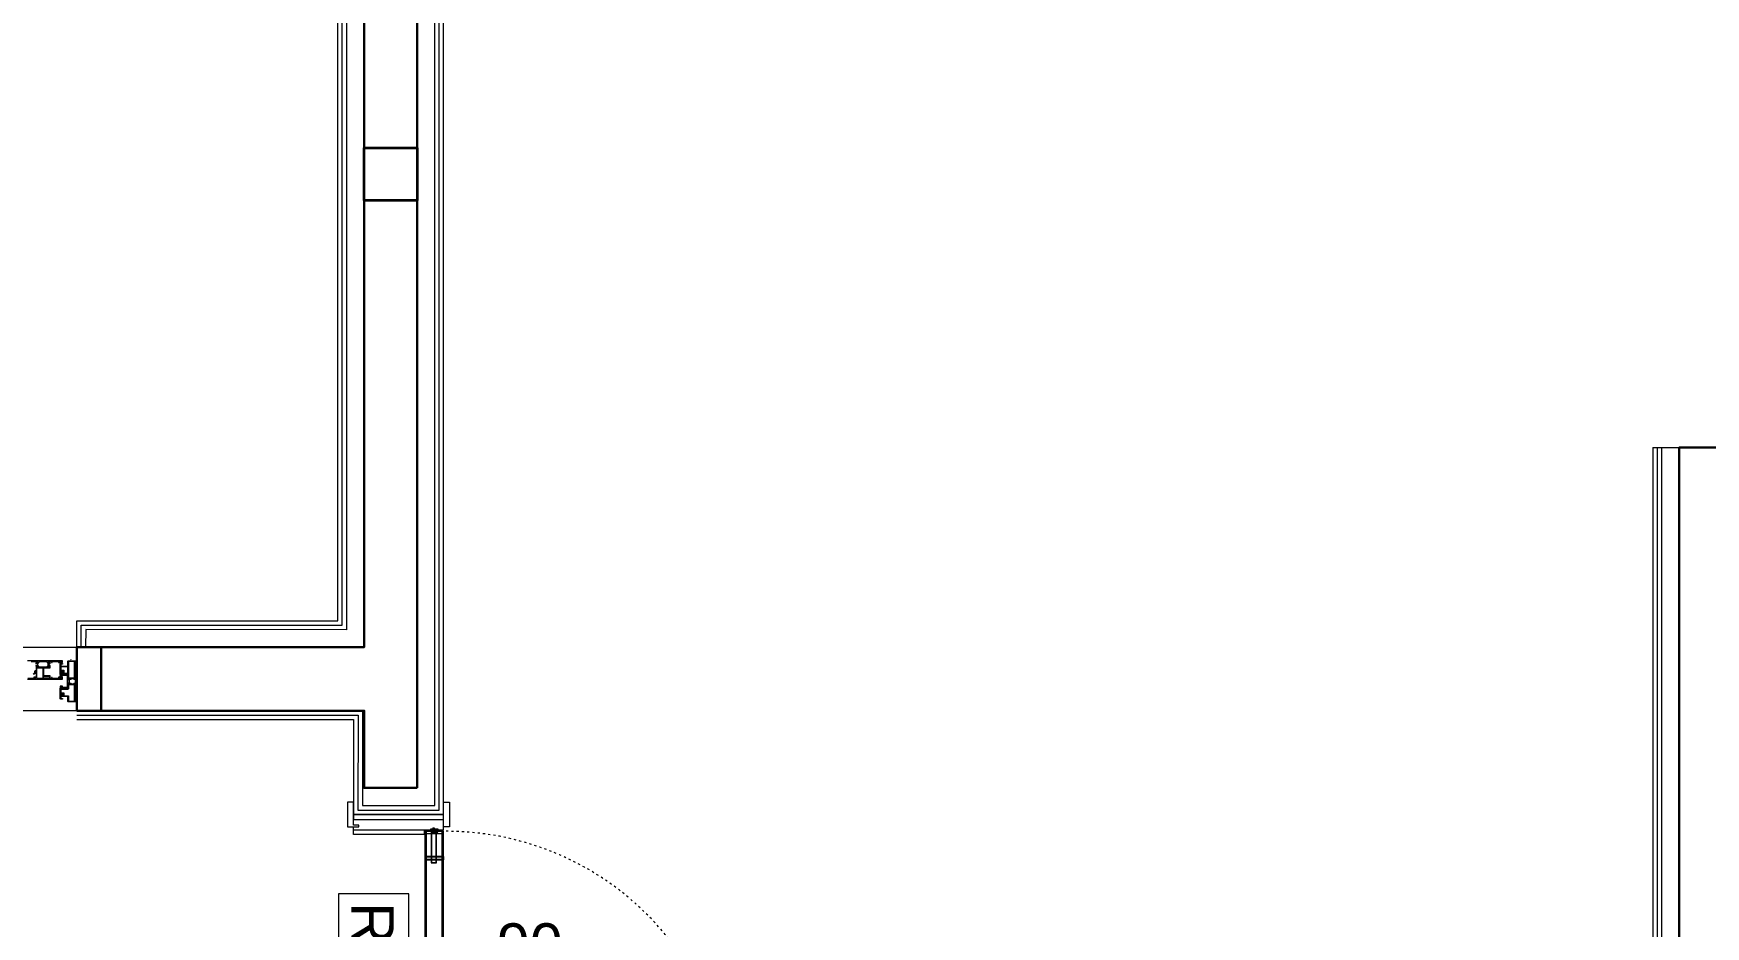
# Model space of a CAD drawing. Header units: centimetres. Extents: x 118932 to 154602, y -32682 to -23521.
# Drawn here: x 128175.4 to 128649.7, y -26982.8 to -26729.6 of the extents above; entities that cross this region are included whole.
import ezdxf

# ---------------------------------------------------------------- set-up
doc = ezdxf.new("R2010")
doc.units = ezdxf.units.CM
doc.header["$LTSCALE"] = 50
doc.header["$MEASUREMENT"] = 0
doc.linetypes.add('ACAD_ISO03W100', pattern=[30, 12, -18])
for name, color, linetype, lineweight, true_color in [('GEN_00_BL_Yazı', 7, 'Continuous', 0, 0x4f5250), ('GEN_01_TA_Kolon', 7, 'Continuous', 35, 0xd05d28), ('GEN_02_TF_Kapı', 7, 'Continuous', 9, 0x4a3526), ('GEN_02_TF_Pencere', 7, 'Continuous', 9, 0x6093ac), ('GEN_05_ML_Ahşap', 7, 'Continuous', 9, 0x745e3d), ('GEN_05_ML_Alçıpan_giydirme', 7, 'Continuous', 18, 0x7ebab5), ('GEN_05_ML_Mermer', 7, 'Continuous', 9, 0x9d8692), ('GEN_06_GR_İnce', 7, 'Continuous', 13, 0xb0b0a9), ('KALACAK DUVARLAR', 7, 'Continuous', 30, 0x005387), ('ÖRÜLECEK DUVARLAR', 7, 'Continuous', 30, 0xfaca30)]:
    doc.layers.add(name, color=color, linetype=linetype, lineweight=lineweight, true_color=true_color)
doc.styles.add('arial_1_18', font='arial.ttf', dxfattribs={"height": 0.2})

# ---------------------------------------------------------------- blocks, each defined once
blk = doc.blocks.new('LEVEL -1_D BLOK_KOLON')
at = {"layer": 'GEN_01_TA_Kolon'}
blk.add_lwpolyline([(1492, -1480.43), (1477, -1480.43), (1477, -1465.43), (1492, -1465.43)], close=True, dxfattribs=at)
blk = doc.blocks.new('level -1 d blok duvarlar')
at = {"layer": 'GEN_05_ML_Alçıpan_giydirme', "elevation": 0}
for points in [[(-745.97, -984.43), (-761.03, -984.43), (-761.06, -985.93), (-1202.01, -985.93), (-1202.01, -1010.93), (-1194.51, -1010.93), (-1194.51, -1179.35), (-1139, -1179.35), (-1139, -1651.56), (-1212.99, -1651.53), (-1213, -1656.53), (-1215.5, -1656.53), (-1215.5, -1656.53), (-1215.49, -1649.03), (-1141.5, -1649.06), (-1141.5, -1181.85), (-1197.01, -1181.85), (-1197.01, -1013.43), (-1204.51, -1013.43), (-1204.51, -983.43), (-763.56, -983.43), (-763.53, -981.93), (-743.47, -981.93)], [(-1214.25, -1656.53), (-1214.24, -1650.28), (-1140.25, -1650.31), (-1140.25, -1180.6), (-1195.76, -1180.6), (-1195.76, -1012.18), (-1203.26, -1012.18), (-1203.26, -984.68), (-762.31, -984.68), (-762.28, -983.18), (-744.72, -983.18), (-744.75, -984.68), (144.41, -984.68), (144.41, -1047.22), (295.38, -1047.22), (295.38, -956.19), (319.62, -956.19)]]:
    blk.add_lwpolyline(points, dxfattribs=at)
at = {"layer": 'GEN_05_ML_Alçıpan_giydirme'}
for points in [[(-1215.5, -1674.53), (-1134.49, -1674.53), (-1134.5, -1701.43), (-1114, -1701.43), (-1114, -1223.93), (-1069.5, -1223.93), (-1069.5, -1218.93), (-857.5, -1218.93), (-857.5, -1208.93), (-921.5, -1208.93), (-921.5, -1197.43), (-931.5, -1197.43), (-931.5, -1208.93), (-1069.5, -1208.93), (-1069.5, -1157.93), (-1114.01, -1157.93), (-1114, -1010.93), (-931.5, -1010.93), (-931.5, -1112.43), (-921.5, -1112.43), (-921.5, -1010.93), (-766, -1010.93), (-766, -1446.93)], [(-1215.5, -1675.78), (-1135.74, -1675.78), (-1135.75, -1702.68), (-1112.75, -1702.68), (-1112.75, -1225.18), (-1068.25, -1225.18), (-1068.25, -1220.18), (-856.25, -1220.18), (-856.25, -1207.68), (-920.25, -1207.68), (-920.25, -1196.18), (-932.75, -1196.18), (-932.75, -1207.68), (-1068.25, -1207.68), (-1068.25, -1156.68), (-1112.76, -1156.68), (-1112.75, -1012.18), (-932.75, -1012.18), (-932.75, -1113.68), (-920.25, -1113.68), (-920.25, -1012.18), (-767.25, -1012.18), (-767.25, -1446.93)], [(-1215.5, -1677.03), (-1136.99, -1677.03), (-1137, -1703.93), (-1111.5, -1703.93), (-1111.5, -1226.43), (-1067, -1226.43), (-1067, -1221.43), (-855, -1221.43), (-855, -1206.43), (-919, -1206.43), (-919, -1194.93), (-934, -1194.93), (-934, -1206.43), (-1067, -1206.43), (-1067, -1155.43), (-1111.51, -1155.43), (-1111.5, -1013.43), (-934, -1013.43), (-934, -1114.93), (-919, -1114.93), (-919, -1013.43), (-768.5, -1013.43), (-768.5, -1446.93)], [(-768.5, -1599.93), (-768.5, -1816.04)], [(-768.5, -1599.93), (-738.5, -1599.93)], [(-767.25, -1599.93), (-767.25, -1816.04)], [(-766, -1599.93), (-766, -1816.04)], [(-1134.5, -1703.93), (-1134.5, -1703.93)]]:
    blk.add_lwpolyline(points, dxfattribs=at)
blk = doc.blocks.new('KALACAK DUVARLAR LEVEL -1 D BLOK')
at = {"layer": 'KALACAK DUVARLAR', "elevation": 0}
blk.add_lwpolyline([(-475.94, -321.54), (-490.94, -321.54), (-490.93, -299.67), (-565.54, -299.64), (-565.54, -281.64), (-490.94, -281.67), (-490.94, 200.54), (-551.45, 200.54), (-551.56, 368.96), (-558.06, 368.95), (-558.06, 383.94), (-490.94, 383.96), (-490.94, 374.45), (-541.45, 374.45), (-541.45, 210.54), (-490.94, 210.54), (-490.94, 368.96), (-475.94, 368.96), (-475.94, 211.96), (-431.44, 211.96), (-431.44, 155.96), (-475.94, 155.96)], close=True, dxfattribs=at)
blk.add_lwpolyline([(-117.94, -441.15), (-117.94, -225.04), (-102.94, -225.04), (-102.94, -441.17)], dxfattribs=at)
blk = doc.blocks.new('P7_')
at = {"layer": 'GEN_02_TF_Pencere', "linetype": 'Continuous'}
for p, q in [((163478.97, -16166.05, 0), (163478.97, -16166.56, 0)), ((163478.99, -16166.05, 0), (163478.99, -16166.56, 0)), ((163479.01, -16166.05, 0), (163479.01, -16166.56, 0)), ((163479.03, -16166.05, 0), (163479.03, -16166.56, 0)), ((163479.05, -16166.05, 0), (163479.05, -16166.56, 0)), ((163479.07, -16166.05, 0), (163479.07, -16166.56, 0)), ((163479.09, -16166.05, 0), (163479.09, -16166.56, 0)), ((163479.11, -16166.05, 0), (163479.11, -16166.56, 0)), ((163479.13, -16166.05, 0), (163479.13, -16166.56, 0)), ((163479.15, -16166.05, 0), (163479.15, -16166.56, 0)), ((163479.17, -16166.05, 0), (163479.17, -16166.56, 0)), ((163479.19, -16166.05, 0), (163479.19, -16166.56, 0)), ((163479.21, -16166.05, 0), (163479.21, -16166.56, 0)), ((163479.23, -16166.05, 0), (163479.23, -16166.56, 0)), ((163479.25, -16166.05, 0), (163479.25, -16166.56, 0)), ((163479.27, -16166.05, 0), (163479.27, -16166.56, 0)), ((163478.97, -16170.46, 0), (163478.97, -16169.95, 0)), ((163478.99, -16170.46, 0), (163478.99, -16169.95, 0)), ((163479.01, -16170.46, 0), (163479.01, -16169.95, 0)), ((163479.03, -16170.46, 0), (163479.03, -16169.95, 0)), ((163479.05, -16170.46, 0), (163479.05, -16169.95, 0)), ((163479.07, -16170.46, 0), (163479.07, -16169.95, 0)), ((163479.09, -16170.46, 0), (163479.09, -16169.95, 0)), ((163479.11, -16170.46, 0), (163479.11, -16169.95, 0)), ((163479.13, -16170.46, 0), (163479.13, -16169.95, 0)), ((163479.15, -16170.46, 0), (163479.15, -16169.95, 0)), ((163479.17, -16170.46, 0), (163479.17, -16169.95, 0)), ((163479.19, -16170.46, 0), (163479.19, -16169.95, 0)), ((163479.21, -16170.46, 0), (163479.21, -16169.95, 0)), ((163479.23, -16170.46, 0), (163479.23, -16169.95, 0)), ((163479.25, -16170.46, 0), (163479.25, -16169.95, 0)), ((163479.27, -16170.46, 0), (163479.27, -16169.95, 0))]:
    blk.add_line(p, q, dxfattribs=at)
at = {"layer": 'GEN_02_TF_Pencere', "elevation": 0}
for points in [[(163470.7, -16165.85), (163472.12, -16165.85, -0.414214), (163472.15, -16165.88), (163472.15, -16166.15), (163472.08, -16166.41, 0.700075), (163472.18, -16166.49), (163472.2, -16166.48), (163472.37, -16166.3, 0.617785), (163472.36, -16166.24, -0.283333), (163472.33, -16166.22), (163472.28, -16166.04), (163472.28, -16166.02, -0.673162), (163472.33, -16166, 0.202354), (163472.36, -16166.01), (163472.74, -16166.01, -0.415901), (163472.77, -16166.04), (163472.77, -16166.06, -0.137872), (163472.77, -16166.07), (163472.68, -16166.23, 0.585714), (163472.69, -16166.26), (163472.83, -16166.26, 0.30109), (163472.92, -16166.21), (163473.08, -16165.95, -0.261413), (163473.16, -16165.9), (163473.99, -16165.9), (163474.01, -16165.94), (163474.03, -16165.9), (163474.09, -16165.9, 1), (163474.15, -16165.9), (163474.23, -16165.9, 1), (163474.29, -16165.9), (163475.08, -16165.9, -0.261413), (163475.16, -16165.95), (163475.32, -16166.21, 0.261381), (163475.41, -16166.26), (163475.55, -16166.26, 0.585524), (163475.56, -16166.23), (163475.47, -16166.07, -0.137707), (163475.47, -16166.06), (163475.47, -16166.04, -0.414214), (163475.5, -16166.01), (163475.88, -16166.01, 0.202488), (163475.91, -16166, -0.673126), (163475.96, -16166.02), (163475.96, -16166.04), (163475.91, -16166.22, -0.283536), (163475.88, -16166.24, 0.617796), (163475.87, -16166.3), (163476.04, -16166.48), (163476.06, -16166.49, 0.700399), (163476.16, -16166.41), (163476.1, -16166.15), (163476.1, -16165.88, -0.414214), (163476.13, -16165.85), (163476.45, -16165.85, -0.414214), (163476.48, -16165.88), (163476.48, -16166.09, 0.414214), (163476.51, -16166.12), (163476.67, -16166.12, 0.414214), (163476.7, -16166.09), (163476.7, -16166.03, 0.414214), (163476.67, -16166), (163476.6, -16166), (163476.6, -16165.85), (163478.6, -16165.85), (163478.6, -16166), (163478.5, -16166, 0.414214), (163478.47, -16166.03), (163478.47, -16166.1, 0.414214), (163478.52, -16166.15), (163478.83, -16166.15, 0.414214), (163478.9, -16166.08, 0.414214), (163478.87, -16166.05), (163478.79, -16166.05, -0.414214), (163478.74, -16166), (163478.74, -16165.88, -0.414214), (163478.79, -16165.83), (163479.46, -16165.83, -0.414214), (163479.51, -16165.88), (163479.51, -16166, -0.414214), (163479.46, -16166.05), (163479.38, -16166.05, 0.414214), (163479.35, -16166.08, 0.414214), (163479.42, -16166.15), (163479.62, -16166.15, 0.414214), (163479.65, -16166.12), (163479.65, -16165.68, 0.414214), (163479.62, -16165.65), (163479.62, -16165.65), (163469.68, -16165.65, 0.414214)], [(163469.7, -16170.86), (163471.62, -16170.86, 0.41421), (163471.65, -16170.83), (163471.65, -16170.77, 0.41421), (163471.62, -16170.74), (163471.6, -16170.74), (163471.6, -16170.44), (163471.87, -16170.44), (163471.89, -16170.47, 0.414213), (163471.93, -16170.49), (163472.1, -16170.39, 0.767327), (163472.08, -16170.32), (163471.58, -16170.32, 0.414213), (163471.48, -16170.42), (163471.48, -16170.69, -0.414213), (163471.43, -16170.74), (163469.84, -16170.74, -0.414213)], [(163471.36, -16169.56, 0.197358), (163471.57, -16169.43), (163471.67, -16169.28, -0.244575), (163471.82, -16169.2), (163472.1, -16169.2, 0.767327), (163472.13, -16169.1), (163471.93, -16168.98, 0.577351), (163471.89, -16169.01), (163471.89, -16169.08), (163471.82, -16169.08, 0.244575), (163471.58, -16169.21), (163471.47, -16169.36, -0.197358), (163471.34, -16169.44, 0.168624)]]:
    blk.add_lwpolyline(points, format="xyb", dxfattribs=at)
for points in [[(163471.67, -16170.85), (163479.61, -16170.86, 0.198912), (163479.64, -16170.85, 0.198912), (163479.64, -16170.83), (163479.65, -16170.39, 0.414214), (163479.62, -16170.36), (163479.42, -16170.36, 0.414214), (163479.35, -16170.43, 0.414214), (163479.38, -16170.46), (163479.46, -16170.46, -0.414214), (163479.51, -16170.51), (163479.51, -16170.63, -0.414214), (163479.46, -16170.68), (163478.79, -16170.68, -0.414214), (163478.74, -16170.63), (163478.74, -16170.51, -0.414214), (163478.79, -16170.46), (163478.87, -16170.46, 0.414214), (163478.9, -16170.43, 0.414214), (163478.83, -16170.36), (163478.52, -16170.36, 0.414214), (163478.47, -16170.41), (163478.47, -16170.48, 0.414214), (163478.5, -16170.51), (163478.6, -16170.51), (163478.6, -16170.66), (163476.6, -16170.66), (163476.6, -16170.51), (163476.67, -16170.51, 0.414214), (163476.7, -16170.48), (163476.7, -16170.42, 0.414214), (163476.67, -16170.39), (163476.51, -16170.39, 0.414214), (163476.48, -16170.42), (163476.48, -16170.63, -0.414214), (163476.45, -16170.66), (163476.1, -16170.66), (163476.1, -16169.96, 0.414213), (163476.07, -16169.93), (163474.3, -16169.93), (163474.3, -16168.85), (163474.27, -16168.82), (163474.3, -16168.79), (163474.3, -16167.71), (163476.05, -16167.71, 0.414277), (163476.15, -16167.61), (163476.15, -16167.57, 0.339312), (163476.13, -16167.55), (163476.11, -16167.55, -0.339802), (163476.1, -16167.53), (163476.1, -16167.34), (163476.17, -16167.08, 0.700085), (163476.06, -16167), (163476.04, -16167.02), (163475.87, -16167.19, 0.617948), (163475.89, -16167.25, -0.283637), (163475.91, -16167.27), (163475.96, -16167.46), (163475.96, -16167.47, -0.673161), (163475.91, -16167.5, 0.202488), (163475.89, -16167.49), (163475.5, -16167.49, -0.414214), (163475.47, -16167.46), (163475.47, -16167.43, -0.137872), (163475.47, -16167.42), (163475.57, -16167.27, 0.585524), (163475.55, -16167.24), (163475.41, -16167.24, 0.261413), (163475.32, -16167.28), (163475.25, -16167.41, -0.261413), (163475.16, -16167.46), (163474.25, -16167.46), (163473.08, -16167.45, -0.261413), (163473, -16167.41), (163472.92, -16167.28, 0.261413), (163472.84, -16167.23), (163472.69, -16167.23, 0.585524), (163472.68, -16167.27), (163472.77, -16167.42, -0.137872), (163472.77, -16167.43), (163472.77, -16167.45, -0.414214), (163472.74, -16167.48), (163472.36, -16167.48, 0.202488), (163472.34, -16167.49, -0.673161), (163472.28, -16167.47), (163472.28, -16167.45), (163472.34, -16167.27, -0.283637), (163472.36, -16167.25, 0.617948), (163472.37, -16167.19), (163472.2, -16167.02), (163472.19, -16167, 0.700085), (163472.08, -16167.08), (163472.15, -16167.34), (163472.15, -16168.62, -0.414214), (163472.12, -16168.65), (163471.98, -16168.65, -0.414214), (163471.95, -16168.62), (163471.95, -16168.53, 0.463003), (163471.91, -16168.5, 0.372825), (163471.83, -16168.6), (163471.83, -16168.62, -0.414214), (163471.8, -16168.65), (163471.73, -16168.65, 0.414214), (163471.65, -16168.73), (163471.65, -16168.9, 0.414214), (163471.8, -16169.05), (163471.82, -16169.05, 0.414214), (163471.85, -16169.02), (163471.85, -16168.98, 0.380812), (163471.82, -16168.95, -0.365977), (163471.8, -16168.92), (163471.8, -16168.83, -0.414214), (163471.83, -16168.8), (163471.94, -16168.8, -0.365977), (163471.97, -16168.83, 0.369187), (163472, -16168.85), (163472.12, -16168.85, -0.414214), (163472.15, -16168.88), (163472.15, -16169.72), (163472.18, -16169.75), (163472.15, -16169.78), (163472.15, -16170.62, -0.414214), (163472.12, -16170.65), (163471.99, -16170.65, 0.365995), (163471.96, -16170.68, -0.365977), (163471.94, -16170.7), (163471.83, -16170.7, -0.414214), (163471.8, -16170.67), (163471.8, -16170.58, -0.374045), (163471.82, -16170.55, 0.366034), (163471.85, -16170.53), (163471.85, -16170.48, 0.414214), (163471.82, -16170.45), (163471.8, -16170.45, 0.414214), (163471.65, -16170.6), (163471.64, -16170.82, 0.414214), (163471.67, -16170.85)], [(163472.61, -16167.17), (163472.61, -16166.32, -0.131653), (163472.63, -16166.26), (163472.73, -16166.08), (163472.73, -16166.04, 0.414213), (163472.69, -16166), (163472.35, -16166, 0.414214), (163472.31, -16166.04), (163472.31, -16166.08), (163472.42, -16166.26, -0.131652), (163472.43, -16166.32), (163472.43, -16167.17, -0.131652), (163472.42, -16167.23), (163472.31, -16167.41), (163472.31, -16167.44, 0.414214), (163472.35, -16167.48), (163472.69, -16167.48, 0.414213), (163472.73, -16167.44), (163472.73, -16167.41), (163472.63, -16167.23, -0.131652), (163472.61, -16167.17)], [(163475.61, -16167.17), (163475.61, -16166.32, 0.131653), (163475.59, -16166.26), (163475.49, -16166.08), (163475.49, -16166.05, -0.414213), (163475.53, -16166.01), (163475.87, -16166.01, -0.414214), (163475.91, -16166.05), (163475.91, -16166.08), (163475.81, -16166.26, 0.131652), (163475.79, -16166.32), (163475.79, -16167.17, 0.131652), (163475.81, -16167.23), (163475.91, -16167.41), (163475.91, -16167.45, -0.414214), (163475.87, -16167.49), (163475.53, -16167.49, -0.414213), (163475.49, -16167.45), (163475.49, -16167.41), (163475.59, -16167.23, 0.131652), (163475.61, -16167.17)], [(163478.99, -16168.41, 0.064394), (163478.91, -16168.62, 0.064394), (163478.88, -16168.84, 0.129325), (163478.99, -16169.27), (163478.99, -16169.12, -0.399528), (163479.02, -16169.09), (163479.44, -16169.07, -0.414214), (163479.47, -16169.1), (163479.47, -16169.13, 0.414214), (163479.5, -16169.16), (163479.5, -16169.16, 0.295923), (163479.59, -16169.1, 0.104809), (163479.65, -16168.84, 0.104809), (163479.59, -16168.58, 0.295923), (163479.5, -16168.52), (163479.5, -16168.52, 0.414214), (163479.47, -16168.55), (163479.47, -16168.58, -0.414214), (163479.44, -16168.61), (163479.02, -16168.59, -0.399528), (163478.99, -16168.56), (163478.99, -16168.41)], [(163483.22, -16167.88), (163483.22, -16170.51, 0.414214), (163483.25, -16170.54), (163483.69, -16170.54, -0.414214), (163483.72, -16170.57), (163483.72, -16170.85), (163483.72, -16171.01), (163483.48, -16171.03, -0.957329), (163483.47, -16170.99, 0.267761), (163483.49, -16170.98), (163483.55, -16170.82, 0.843081), (163483.54, -16170.76), (163483.08, -16170.76, 0.577366), (163483.06, -16170.81), (163483.15, -16170.96, 0.182697), (163483.16, -16170.97, -0.849744), (163483.15, -16171.01), (163483.06, -16171.01, -0.267944), (163482.8, -16170.86), (163482.77, -16170.81, 0.267966), (163482.69, -16170.76), (163482.6, -16170.76, -1), (163482.54, -16170.76), (163482.46, -16170.76, -1), (163482.4, -16170.76), (163482.34, -16170.76), (163482.32, -16170.8), (163482.3, -16170.76), (163482.17, -16170.76, 0.267964), (163482.09, -16170.81), (163482.06, -16170.86, -0.267944), (163481.8, -16171.01), (163481.71, -16171.01, -0.849637), (163481.7, -16170.97, 0.182928), (163481.71, -16170.96), (163481.8, -16170.81, 0.577366), (163481.78, -16170.76), (163481.33, -16170.76, 0.843087), (163481.32, -16170.82), (163481.37, -16170.98, 0.268123), (163481.39, -16170.99, -0.957545), (163481.38, -16171.03), (163481.08, -16171.01, -0.493156), (163481.07, -16170.98), (163481.1, -16170.9, -0.312805), (163481.12, -16170.88, 0.41134), (163481.15, -16170.85), (163481.15, -16169.55, 0.414214), (163480.95, -16169.35), (163479.17, -16169.35, 0.414214), (163479.14, -16169.38), (163479.19, -16169.52, -0.414214), (163479.16, -16169.55), (163479.02, -16169.55, -0.414214), (163478.99, -16169.52), (163478.99, -16169.17, -0.399096), (163479.04, -16169.12), (163479.42, -16169.1, -0.429495), (163479.45, -16169.13), (163479.45, -16169.15, 0.414214), (163479.5, -16169.2), (163479.7, -16169.2, 0.414214), (163479.8, -16169.1), (163479.8, -16168.6, 0.414214), (163479.7, -16168.5), (163479.5, -16168.5, 0.414214), (163479.45, -16168.55), (163479.45, -16168.57, -0.429487), (163479.42, -16168.6), (163479.04, -16168.58, -0.399104), (163478.99, -16168.53), (163478.99, -16166.58, -0.414214), (163479.09, -16166.48), (163479.62, -16166.48, -0.414214), (163479.65, -16166.51), (163479.65, -16166.6, -0.400696), (163479.62, -16166.63), (163479.18, -16166.65, 0.400696), (163479.15, -16166.68), (163479.15, -16167.19, 0.414214), (163479.18, -16167.22), (163481.12, -16167.22, 0.414214), (163481.15, -16167.19), (163481.15, -16165.83, -0.414214), (163481.3, -16165.68), (163483.69, -16165.68, -0.414214), (163483.72, -16165.71), (163483.72, -16165.93, -0.414214), (163483.57, -16166.08), (163483.54, -16166.08, -0.414214), (163483.52, -16166.06), (163483.52, -16166.01, -0.36604), (163483.54, -16165.98, 0.365984), (163483.57, -16165.95), (163483.57, -16165.86, 0.414214), (163483.54, -16165.83), (163483.43, -16165.83, 0.367429), (163483.4, -16165.86, -0.364526), (163483.37, -16165.88), (163483.25, -16165.88, 0.414214), (163483.22, -16165.91), (163483.22, -16166.75), (163483.19, -16166.78), (163483.22, -16166.81), (163483.22, -16167.65, 0.414214), (163483.25, -16167.68), (163483.37, -16167.68, -0.364526), (163483.4, -16167.71, 0.367429), (163483.43, -16167.73), (163483.54, -16167.73, 0.414214), (163483.57, -16167.7), (163483.57, -16167.61, 0.365984), (163483.54, -16167.58, -0.36604), (163483.52, -16167.55), (163483.52, -16167.5, -0.414214), (163483.54, -16167.48), (163483.57, -16167.48, -0.414214), (163483.72, -16167.63), (163483.72, -16167.8, -0.414214), (163483.64, -16167.88), (163483.22, -16167.88)], [(163479.14, -16168.7), (163479.46, -16168.71, -0.337036), (163479.49, -16168.74, -0.054259), (163479.5, -16168.84, -0.054259), (163479.49, -16168.95, -0.337036), (163479.46, -16168.97), (163479.14, -16168.99, -0.32284), (163479.11, -16168.97, -0.093955), (163479.08, -16168.84, -0.093955), (163479.11, -16168.72, -0.32284), (163479.14, -16168.7)], [(163481.15, -16169.12), (163481.15, -16167.43, 0.414189), (163481.12, -16167.4), (163479.2, -16167.4, 0.414238), (163479.17, -16167.43), (163479.17, -16168.32, 0.414214), (163479.2, -16168.35), (163479.9, -16168.35, -0.414214), (163480, -16168.45), (163480, -16169.05, 0.414214), (163480.1, -16169.15), (163481.12, -16169.15, 0.414214), (163481.15, -16169.12)], [(163474.22, -16170.13, -0.198912), (163474.25, -16170.13), (163475.87, -16170.13, -0.414214), (163475.9, -16170.16), (163475.9, -16170.63, -0.414214), (163475.87, -16170.66), (163474.25, -16170.66, -0.414214), (163474.22, -16170.63), (163474.22, -16170.16, -0.198912), (163474.22, -16170.13)], [(163483.69, -16177.33), (163481.3, -16177.33, -0.414214), (163481.15, -16177.18), (163481.15, -16175.81, 0.414214), (163481.12, -16175.78), (163479.18, -16175.78, 0.414214), (163479.15, -16175.81), (163479.15, -16176.32, 0.400696), (163479.18, -16176.35), (163479.62, -16176.38, -0.400696), (163479.65, -16176.41), (163479.65, -16176.5, -0.414214), (163479.62, -16176.53), (163479.09, -16176.53, -0.414214), (163478.99, -16176.43), (163478.99, -16175.6, -0.399104), (163479.04, -16175.55), (163479.42, -16175.53, -0.429487), (163479.45, -16175.56), (163479.45, -16175.58, 0.414214), (163479.5, -16175.63), (163479.7, -16175.63, 0.414214), (163479.8, -16175.53), (163479.8, -16175.03, 0.414214), (163479.7, -16174.93), (163479.5, -16174.93, 0.414214), (163479.45, -16174.98), (163479.45, -16175, -0.429495), (163479.42, -16175.03), (163479.04, -16175.02, -0.399096), (163478.99, -16174.97), (163478.99, -16173.49, -0.414214), (163479.02, -16173.46), (163479.16, -16173.46, -0.518649), (163479.19, -16173.5), (163479.15, -16173.62, 0.518649), (163479.18, -16173.66), (163480.95, -16173.66, 0.414214), (163481.15, -16173.46), (163481.15, -16172.16, 0.41134), (163481.12, -16172.13, -0.312805), (163481.1, -16172.11), (163481.07, -16172.03, -0.493156), (163481.08, -16172), (163481.38, -16171.98, -0.957545), (163481.39, -16172.02, 0.268123), (163481.37, -16172.03), (163481.32, -16172.19, 0.843087), (163481.33, -16172.25), (163481.78, -16172.25, 0.577366), (163481.8, -16172.2), (163481.71, -16172.04, 0.182928), (163481.7, -16172.03, -0.849637), (163481.71, -16172), (163481.8, -16172, -0.267944), (163482.06, -16172.15), (163482.09, -16172.2, 0.267964), (163482.17, -16172.25), (163482.3, -16172.25), (163482.32, -16172.21), (163482.34, -16172.25), (163482.4, -16172.25, -1), (163482.46, -16172.25), (163482.54, -16172.25, -1), (163482.6, -16172.25), (163482.69, -16172.25, 0.267966), (163482.77, -16172.2), (163482.8, -16172.15, -0.267944), (163483.06, -16172), (163483.15, -16172, -0.849744), (163483.16, -16172.03, 0.182697), (163483.15, -16172.04), (163483.06, -16172.2, 0.577366), (163483.08, -16172.25), (163483.54, -16172.25, 0.843081), (163483.55, -16172.19), (163483.49, -16172.03, 0.267761), (163483.47, -16172.02, -0.957329), (163483.48, -16171.98), (163483.72, -16172), (163483.72, -16172.16), (163483.72, -16172.43, -0.414214), (163483.69, -16172.46), (163483.25, -16172.46, 0.414214), (163483.22, -16172.49), (163483.22, -16175.13), (163483.64, -16175.13, -0.414214), (163483.72, -16175.21), (163483.72, -16175.38, -0.414214), (163483.57, -16175.53), (163483.54, -16175.53, -0.414214), (163483.52, -16175.51), (163483.52, -16175.45, -0.36604), (163483.54, -16175.42, 0.365984), (163483.57, -16175.4), (163483.57, -16175.31, 0.414214), (163483.54, -16175.28), (163483.43, -16175.28, 0.367429), (163483.4, -16175.3, -0.364526), (163483.37, -16175.33), (163483.25, -16175.33, 0.414214), (163483.22, -16175.36), (163483.22, -16176.2), (163483.19, -16176.23), (163483.22, -16176.26), (163483.22, -16177.1, 0.414214), (163483.25, -16177.13), (163483.37, -16177.13, -0.364526), (163483.4, -16177.15, 0.367429), (163483.43, -16177.18), (163483.54, -16177.18, 0.414214), (163483.57, -16177.15), (163483.57, -16177.06, 0.365984), (163483.54, -16177.03, -0.36604), (163483.52, -16177), (163483.52, -16176.95, -0.414214), (163483.54, -16176.93), (163483.57, -16176.93, -0.414214), (163483.72, -16177.08), (163483.72, -16177.3, -0.414214), (163483.69, -16177.33)], [(163479.65, -16169.39, 0.198912), (163479.64, -16169.37, 0.198912), (163479.62, -16169.36), (163479.21, -16169.36, 0.518649), (163479.18, -16169.4), (163479.22, -16169.52, -0.518649), (163479.19, -16169.56), (163479.03, -16169.56, 0.414214), (163479, -16169.59), (163479, -16170.05, 0.414214), (163479.03, -16170.08), (163479.62, -16170.08, 0.414214), (163479.65, -16170.05), (163479.65, -16169.71), (163481, -16169.71), (163481, -16171.49), (163481, -16173.28), (163479.65, -16173.28), (163479.65, -16172.94, 0.414214), (163479.62, -16172.91), (163479.03, -16172.91, 0.414214), (163479, -16172.94), (163479, -16173.4, 0.414214), (163479.03, -16173.43), (163479.19, -16173.43, -0.518649), (163479.22, -16173.47), (163479.18, -16173.59, 0.518649), (163479.21, -16173.63), (163479.62, -16173.63, 0.414214), (163479.65, -16173.6), (163479.65, -16173.43, -0.414214), (163479.68, -16173.4), (163481.09, -16173.4, 0.414214), (163481.12, -16173.37), (163481.12, -16171.49), (163481.12, -16169.62, 0.414214), (163481.09, -16169.59), (163479.68, -16169.59, -0.414214), (163479.65, -16169.56), (163479.65, -16169.39)], [(163479.54, -16169.49, -0.190395), (163479.55, -16169.51), (163479.55, -16169.95, -0.414214), (163479.52, -16169.98), (163479.13, -16169.98, -0.414214), (163479.1, -16169.95), (163479.1, -16169.69, -0.414214), (163479.13, -16169.66), (163479.17, -16169.66, 0.505029), (163479.31, -16169.47), (163479.52, -16169.48, -0.190395), (163479.54, -16169.49)], [(163479.55, -16173.04), (163479.55, -16173.48, -0.395113), (163479.52, -16173.51), (163479.31, -16173.52, 0.505029), (163479.17, -16173.33), (163479.13, -16173.33, -0.414214), (163479.1, -16173.3), (163479.1, -16173.04, -0.414214), (163479.13, -16173.01), (163479.52, -16173.01, -0.414214), (163479.55, -16173.04)], [(163481.33, -16177.15), (163483.04, -16177.15), (163483.04, -16172.46), (163481.33, -16172.46), (163481.33, -16173.46, -0.414214), (163480.95, -16173.84), (163479.2, -16173.84, 0.414214), (163479.17, -16173.87), (163479.17, -16174.75, 0.414214), (163479.2, -16174.78), (163479.9, -16174.78, -0.414214), (163480, -16174.88), (163480, -16175.48, 0.414214), (163480.1, -16175.58), (163481.23, -16175.58, -0.414214), (163481.33, -16175.68), (163481.33, -16177.15)], [(163481.66, -16171.93), (163481.66, -16171.08, -0.131652), (163481.67, -16171.02), (163481.78, -16170.84), (163481.78, -16170.8, 0.414214), (163481.74, -16170.76), (163481.4, -16170.76, 0.414214), (163481.36, -16170.8), (163481.36, -16170.84), (163481.46, -16171.02, -0.131652), (163481.48, -16171.08), (163481.48, -16171.93, -0.131652), (163481.46, -16171.99), (163481.36, -16172.17), (163481.36, -16172.2, 0.414214), (163481.4, -16172.24), (163481.74, -16172.24, 0.414214), (163481.78, -16172.2), (163481.78, -16172.17), (163481.67, -16171.99, -0.131652), (163481.66, -16171.93)], [(163483.42, -16171.93), (163483.42, -16171.08, -0.131652), (163483.43, -16171.02), (163483.54, -16170.84), (163483.54, -16170.8, 0.414214), (163483.5, -16170.76), (163483.16, -16170.76, 0.414214), (163483.12, -16170.8), (163483.12, -16170.84), (163483.22, -16171.02, -0.131652), (163483.24, -16171.08), (163483.24, -16171.93, -0.131652), (163483.22, -16171.99), (163483.12, -16172.17), (163483.12, -16172.2, 0.414214), (163483.16, -16172.24), (163483.5, -16172.24, 0.414214), (163483.54, -16172.2), (163483.54, -16172.17), (163483.43, -16171.99, -0.131652), (163483.42, -16171.93)], [(163478.99, -16174.85, 0.064394), (163478.91, -16175.06, 0.064394), (163478.88, -16175.28, 0.129325), (163478.99, -16175.71), (163478.99, -16175.56, -0.399528), (163479.02, -16175.53), (163479.44, -16175.51, -0.414214), (163479.47, -16175.54), (163479.47, -16175.57, 0.414214), (163479.5, -16175.6), (163479.5, -16175.6, 0.295923), (163479.59, -16175.54, 0.104809), (163479.65, -16175.28, 0.104809), (163479.59, -16175.02, 0.295923), (163479.5, -16174.96), (163479.5, -16174.96, 0.414214), (163479.47, -16174.99), (163479.47, -16175.02, -0.414214), (163479.44, -16175.05), (163479.02, -16175.03, -0.399528), (163478.99, -16175), (163478.99, -16174.85)], [(163479.14, -16175.13), (163479.46, -16175.15, -0.337036), (163479.49, -16175.17, -0.054259), (163479.5, -16175.28, -0.054259), (163479.49, -16175.38, -0.337036), (163479.46, -16175.41), (163479.14, -16175.42, -0.32284), (163479.11, -16175.4, -0.093955), (163479.08, -16175.28, -0.093955), (163479.11, -16175.15, -0.32284), (163479.14, -16175.13)]]:
    blk.add_lwpolyline(points, format="xyb", close=True, dxfattribs=at)
for points in [[(163474.06, -16170.66), (163472.35, -16170.65), (163472.35, -16167.7), (163474.06, -16167.71), (163474.06, -16170.66)], [(163483.04, -16170.54), (163483.04, -16165.86), (163481.33, -16165.86), (163481.33, -16170.54), (163483.04, -16170.54)]]:
    blk.add_lwpolyline(points, close=True, dxfattribs=at)
at = {"layer": 'GEN_02_TF_Pencere', "linetype": 'Continuous', "elevation": 0}
for points in [[(163478.78, -16166.05), (163479.46, -16166.05), (163479.46, -16165.96), (163478.78, -16165.96), (163478.78, -16166.05)], [(163479.46, -16170.46), (163478.78, -16170.46), (163478.78, -16170.55), (163479.46, -16170.55), (163479.46, -16170.46)]]:
    blk.add_lwpolyline(points, close=True, dxfattribs=at)
at = {"layer": 'GEN_02_TF_Pencere'}
blk.add_arc((163481.74, -16165.48, 0), 0.332, 322.1442, 37.8558, dxfattribs=at)
at = {"layer": 'GEN_05_ML_Mermer', "elevation": 0}
blk.add_lwpolyline([(163483.72, -16179.82), (163288.72, -16179.82), (163288.72, -16161.83), (163483.72, -16161.83)], close=True, dxfattribs=at)
blk = doc.blocks.new('DOGRAMA LEVEL -1 D BLOK')
at = {"layer": 'GEN_05_ML_Alçıpan_giydirme', "color": 1}
blk.add_blockref('P7_', (-163108.6, 16333.26, 0), dxfattribs=at)
blk = doc.blocks.new('ÖRÜLECEK DUVAR LEVEL -1 D BLOK')
at = {"layer": 'ÖRÜLECEK DUVARLAR', "elevation": 0}
blk.add_lwpolyline([(-323.74, -233.28), (-316.85, -233.28), (-316.85, -251.25), (-323.74, -251.25)], close=True, dxfattribs=at)
blk = doc.blocks.new('RD19')
at = {"layer": 'GEN_02_TF_Kapı'}
for p, q in [((-4.8, 0), (-85.2, 0, 0)), ((-78.07, 0, 0), (-78.07, -5.2, 0)), ((-77.07, 0, 0), (-77.07, -5.2, 0)), ((-5.1, 0.14), (-5.1, -3)), ((-4.8, 0.01), (-4.8, -3)), ((-4.8, -5.2), (-4.8, 0)), ((-4.5, 0.01), (-4.5, -3)), ((-4.5, 0), (-4.5, -25.5)), ((-4.5, 0), (0, 0)), ((-4.2, 0.14), (-4.2, -3)), ((-85.5, 0, 0), (-90, 0, 0)), ((-86.2, -2.74, 0), (-85.2, -2.07, 0)), ((-86.2, -3, 0), (-86.2, -2.74, 0)), ((-86.2, -3, 0), (-85.2, -3.12, 0)), ((-85.8, -1.48, 0), (-85.8, -2.47, 0)), ((-85.7, -1.48, 0), (-85.8, -1.48, 0)), ((-85.8, -3.04, 0), (-85.8, -3.7, 0)), ((-85.8, -3.7, 0), (-85.7, -3.7, 0)), ((-85.5, 0, 0), (-85.5, -25.5, 0)), ((-85.18, -2.6, 0), (-85.5, -2.26, 0)), ((-85.18, -2.6, 0), (-85.5, -2.26, 0)), ((-85.18, -2.6, 0), (-85.5, -3.01, 0)), ((-85.2, -5.2, 0), (-85.2, 0, 0)), ((-4.8, -0.4), (-85.2, -0.4, 0)), ((-85.2, -2.07, 0), (-85.2, -3.12, 0)), ((-85.2, -2.54, 0), (-85.2, -2.12, 0)), ((-85.18, -2.54, 0), (-85.2, -2.54, 0)), ((-85.2, -2.55, 0), (-85.18, -2.55, 0)), ((-85.2, -2.65, 0), (-85.2, -2.55, 0)), ((-85.2, -2.65, 0), (-85.18, -2.65, 0)), ((-85.2, -3.08, 0), (-85.2, -2.66, 0)), ((-85.18, -2.66, 0), (-85.2, -2.66, 0)), ((-85.2, -3.12, 0), (-85.2, -3, 0)), ((-85.18, -2.1, 0), (-84.82, -2.1, 0)), ((-85.18, -2.54, 0), (-85.18, -2.12, 0)), ((-85.18, -2.12, 0), (-84.82, -2.12, 0)), ((-85.18, -2.45, 0), (-85.18, -2.55, 0)), ((-85.18, -2.45, 0), (-85.07, -2.45, 0)), ((-85.18, -2.65, 0), (-85.18, -2.55, 0)), ((-85.18, -2.65, 0), (-85.18, -2.75, 0)), ((-85.18, -3.08, 0), (-85.18, -2.66, 0)), ((-85.18, -2.75, 0), (-85.07, -2.75, 0)), ((-84.82, -3.08, 0), (-85.18, -3.08, 0)), ((-84.82, -3.1, 0), (-85.18, -3.1, 0)), ((-85.07, -2.12, 0), (-85.07, -3.08, 0)), ((-85.07, -2.45, 0), (-85.07, -2.75, 0)), ((-84.82, -2.12, 0), (-84.82, -3.08, 0)), ((-84.8, -2.12, 0), (-84.8, -3.08, 0)), ((-84.6, -4.8, 0), (-84.6, -0.4, 0)), ((-45.7, 0), (-45.7, -5.2, 0)), ((-44.31, 0), (-44.31, -5.2, 0)), ((-5.4, -4.8), (-5.4, -0.4)), ((-5.2, -2.12), (-5.2, -3.08)), ((-4.82, -2.1), (-5.18, -2.1)), ((-5.18, -3.1), (-4.82, -3.1)), ((-5.1, -3), (-4.8, -3)), ((-4.93, -2.12), (-4.93, -3.08)), ((-4.82, -2.45), (-4.93, -2.45)), ((-4.93, -2.45), (-4.93, -2.75)), ((-4.82, -2.75), (-4.93, -2.75)), ((-4.82, -2.6), (-4.5, -2.26)), ((-4.82, -2.6), (-4.5, -2.26)), ((-4.82, -2.45), (-4.82, -2.55)), ((-4.8, -2.55), (-4.82, -2.55)), ((-4.82, -2.65), (-4.82, -2.55)), ((-4.82, -2.6), (-4.5, -3.01)), ((-4.82, -2.65), (-4.82, -2.75)), ((-4.8, -2.65), (-4.82, -2.65)), ((-4.8, -2.54), (-4.8, -2.12)), ((-4.8, -2.65), (-4.8, -2.55)), ((-4.8, -3.08), (-4.8, -2.66)), ((-4.5, -3), (-4.2, -3)), ((-84.3, -5.4, 0), (-85.5, -5.4, 0)), ((-4.8, -4.8), (-85.2, -4.8, 0)), ((-4.8, -5.2), (-85.2, -5.2, 0)), ((-84.3, -5.4, 0), (-84.3, -25.5, 0)), ((-44.41, -5.2), (-45.6, -5.2)), ((-5.7, -5.4), (-5.7, -25.5)), ((-5.7, -5.4), (-4.5, -5.4)), ((-86.5, -24, 0), (-86.9, -24, 0)), ((-86.9, -24, 0), (-86.9, -25.5, 0)), ((-86.5, -25.5, 0), (-86.5, -24, 0)), ((-84.3, -25.5, 0), (-86.5, -25.5, 0)), ((-5.7, -25.5), (-3.5, -25.5)), ((-3.5, -25.5), (-3.5, -24)), ((-3.5, -24), (-3.1, -24)), ((-3.1, -24), (-3.1, -25.5)), ((-3.1, -25.5), (0, -25.5))]:
    blk.add_line(p, q, dxfattribs=at)
at = {"layer": 'GEN_02_TF_Kapı', "linetype": 'ACAD_ISO03W100', "ltscale": 0.001}
blk.add_lwpolyline([(-4.65, 0.8), (-4.65, 81.35, 0.417134), (-85.2, 0)], format="xyb", dxfattribs=at)
at = {"layer": 'GEN_02_TF_Kapı'}
for points in [[(-86.5, 0), (-93.5, 0), (-93.5, 1.75), (-86.5, 1.75)], [(-77.97, 0), (-78.07, 0), (-78.07, -5.2), (-77.97, -5.2)], [(-78.07, 0), (-77.97, 0), (-77.97, -5.2), (-78.07, -5.2)], [(-77.17, -5.2), (-77.97, -5.2), (-77.97, 0), (-77.17, 0)], [(-77.17, 0), (-77.07, 0), (-77.07, -5.2), (-77.17, -5.2)], [(-77.07, 0), (-77.17, 0), (-77.17, -5.2), (-77.07, -5.2)], [(-46, 0), (-44, 0), (-44, 0.2), (-44.4, 0.3), (-45.6, 0.3), (-46, 0.2)], [(-3.5, 0), (3.5, 0), (3.5, 1.75), (-3.5, 1.75)], [(0, 0), (-1.5, 0), (-1.5, -25.5), (0, -25.5)], [(-88.5, 0), (-90, 0), (-90, -25.5), (-88.5, -25.5)], [(-85.7, -3.7), (-85.5, -3.7), (-85.5, -1.48), (-85.7, -1.48)], [(-85.2, -3.48), (-85, -3.48), (-85, -1.56), (-85.2, -1.56)], [(-76.25, -1.96), (-85.1, -1.96), (-85.1, -3.48), (-76.25, -3.48)], [(-76.35, -2.06), (-85, -2.06), (-85, -3.38), (-76.35, -3.38)], [(-45.6, 0), (-45.7, 0), (-45.7, -5.2), (-45.6, -5.2)], [(-45.6, -5.2), (-44.4, -5.2), (-44.4, 0), (-45.6, 0)], [(-44.41, 0), (-44.31, 0), (-44.31, -5.2), (-44.41, -5.2)], [(-46.01, -5.4), (-44.01, -5.4), (-44.01, -5.2), (-46.01, -5.2)]]:
    blk.add_lwpolyline(points, close=True, dxfattribs=at)
for points in [[(-4.8, -2.54), (-4.82, -2.54), (-4.82, -2.12), (-5.18, -2.12), (-5.18, -3.08), (-4.82, -3.08), (-4.82, -2.66), (-4.8, -2.66)], [(-3.1, -25.5), (3.5, -25.5), (3.5, -27.25), (-3.5, -27.25), (-3.5, -25.5)]]:
    blk.add_lwpolyline(points, dxfattribs=at)
at = {"layer": 'GEN_02_TF_Kapı', "elevation": 0}
blk.add_lwpolyline([(-86.9, -25.5), (-93.5, -25.5), (-93.5, -27.25), (-86.5, -27.25), (-86.5, -25.5)], dxfattribs=at)
at = {"layer": 'GEN_02_TF_Kapı'}
blk.add_circle((-4.65, 0.8), 0.8, dxfattribs=at)
for centre, start, end in [((-85.18, -2.12, 0), 91.5433, 178.4567), ((-85.18, -3.08, 0), 181.5433, 268.4567), ((-84.82, -2.12, 0), 1.5433, 88.4567), ((-84.82, -3.08, 0), 271.5433, 358.4567), ((-5.18, -2.12), 91.5433, 178.4567), ((-5.18, -3.08), 181.5433, 268.4567), ((-4.82, -2.12), 1.5433, 88.4567), ((-4.82, -3.08), 271.5433, 358.4567)]:
    blk.add_arc(centre, 0.0206, start, end, dxfattribs=at)
at = {"layer": 'GEN_05_ML_Ahşap'}
blk.add_lwpolyline([(-45, -9.81), (-45, 33.75)], dxfattribs=at)
blk.add_lwpolyline([(-67.5, -29.81), (-22.5, -29.81), (-22.5, -9.81), (-67.5, -9.81)], close=True, dxfattribs=at)
at = {"layer": 'GEN_00_BL_Yazı', "char_height": 12, "attachment_point": 9, "rotation": 90, "style": 'arial_1_18'}
for s, insert in [('\\A1;220', (-31.95, 34.09)), ('\\A1;90', (-46.95, 33.82))]:
    blk.add_mtext_dynamic_manual_height_columns(s, width=3542.6897, gutter_width=1875, heights=[387.79], dxfattribs=dict(at, insert=insert))
at = {"layer": 'GEN_00_BL_Yazı', "insert": (-65.16, -26.27), "char_height": 12, "attachment_point": 7, "style": 'arial_1_18'}
blk.add_mtext_dynamic_manual_height_columns('\\A1;RD19', width=3542.6897, gutter_width=1875, heights=[387.79], dxfattribs=at)
blk = doc.blocks.new('LEVEL -1 KAPILAR')
at = {"color": 1, "rotation": 270}
blk.add_blockref('RD19', (474.14, 1447.72), dxfattribs=at)

msp = doc.modelspace()

# ---------------------------------------------------------------- block references
for name, p in [('KALACAK DUVARLAR LEVEL -1 D BLOK', (128760.11, -26621.94)), ('LEVEL -1_D BLOK_KOLON', (126792.17, -25296.56, 0)), ('DOGRAMA LEVEL -1 D BLOK', (127812.57, -27075.02, 0)), ('ÖRÜLECEK DUVAR LEVEL -1 D BLOK', (128511.42, -26670.34))]:
    msp.add_blockref(name, p)
at = {"color": 254, "true_color": 0xddb3d4}
msp.add_blockref('level -1 d blok duvarlar', (129403.17, -25247.06, 0), dxfattribs=at)
at = {"layer": 'GEN_06_GR_İnce'}
msp.add_blockref('LEVEL -1 KAPILAR', (127817.53, -28488.7), dxfattribs=at)

doc.saveas('drawing.dxf')
